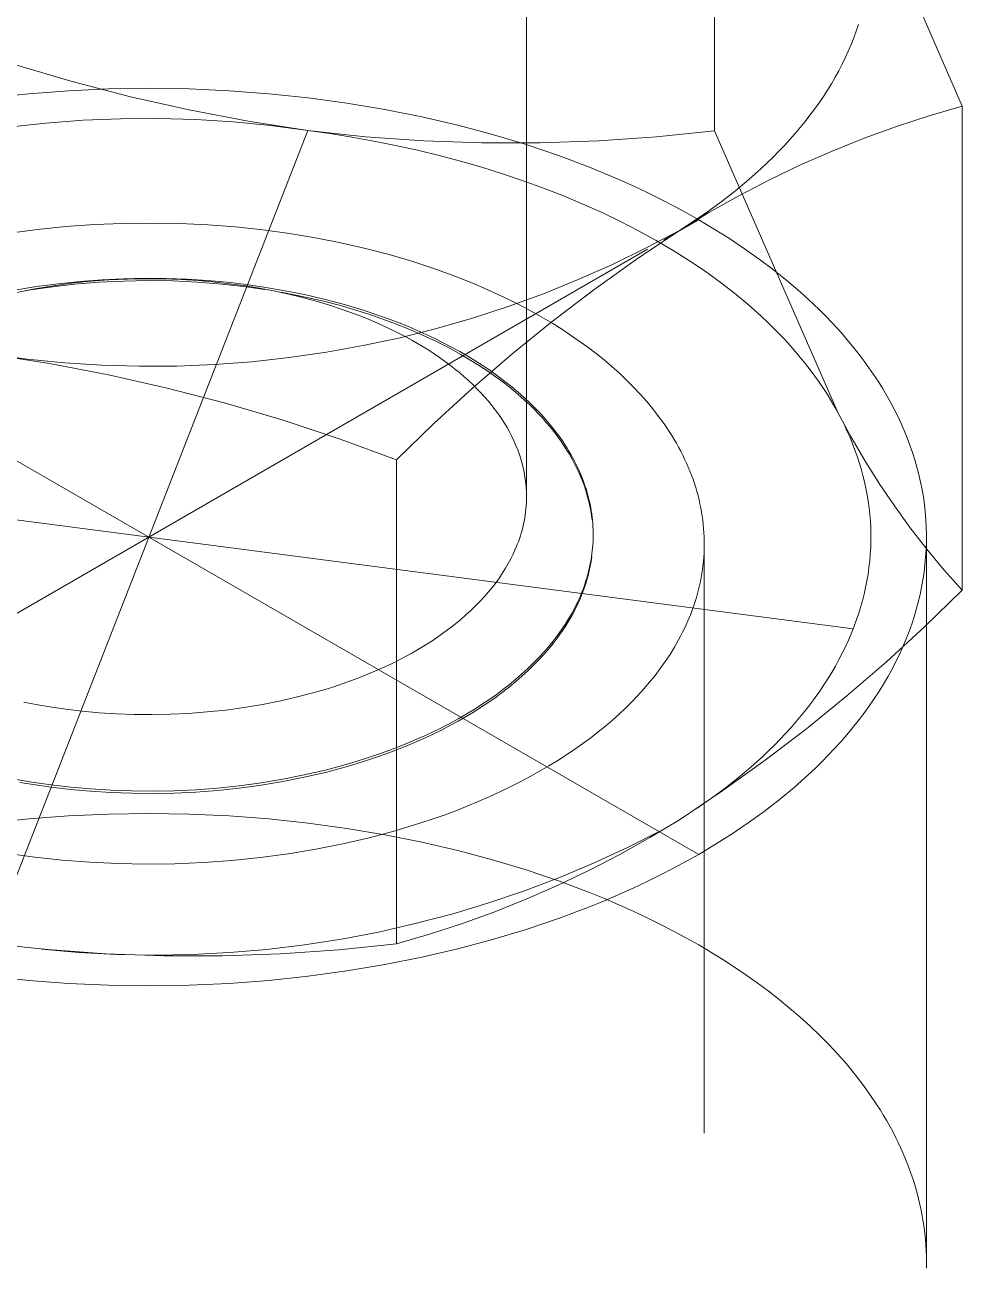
# Model space of a CAD drawing. Header units: inches. Extents: x -14 to 184, y -4 to 134.
# Drawn here: x 166.1349 to 166.4671, y 57.074 to 57.5138 of the extents above; entities that cross this region are included whole.
import ezdxf

# ---------------------------------------------------------------- set-up
doc = ezdxf.new("R2010")
doc.units = ezdxf.units.IN
doc.linetypes.add('HIDDEN', pattern=[1.905, 1.27, -0.635])
doc.layers.add('ZANO_R', color=7, linetype='Continuous', lineweight=0)
doc.layers.add('ZANO_R_przerywana', color=250, linetype='HIDDEN', lineweight=0)

msp = doc.modelspace()

# ---------------------------------------------------------------- linework, layer by layer
at = {"layer": 'ZANO_R'}
for p, q in [((166.31269, 57.6699), (166.31269, 57.34648)), ((166.37927, 57.6478), (166.37927, 57.47618)), ((166.46708, 57.4849), (166.42552, 57.58061)), ((166.42955, 57.51151), (166.42868, 57.50915)), ((166.43035, 57.51388), (166.42955, 57.51151)), ((166.42774, 57.50679), (166.42673, 57.50445)), ((166.42868, 57.50915), (166.42774, 57.50679)), ((166.42673, 57.50445), (166.42566, 57.50211)), ((166.15171, 57.49365), (166.13127, 57.49968)), ((166.42452, 57.49979), (166.42332, 57.49748)), ((166.42566, 57.50211), (166.42452, 57.49979)), ((166.17235, 57.48829), (166.15171, 57.49365)), ((166.42206, 57.49518), (166.42073, 57.49289)), ((166.42332, 57.49748), (166.42206, 57.49518)), ((166.12236, 57.4879), (166.13628, 57.48937)), ((166.13628, 57.48937), (166.15037, 57.49042)), ((166.15037, 57.49042), (166.16457, 57.49106)), ((166.16457, 57.49106), (166.17883, 57.49127)), ((166.17883, 57.49127), (166.19309, 57.49106)), ((166.19309, 57.49106), (166.20729, 57.49042)), ((166.20729, 57.49042), (166.22138, 57.48937)), ((166.22138, 57.48937), (166.2353, 57.4879)), ((166.41933, 57.49062), (166.41788, 57.48837)), ((166.42073, 57.49289), (166.41933, 57.49062)), ((166.19314, 57.48361), (166.17235, 57.48829)), ((166.2353, 57.4879), (166.249, 57.48603)), ((166.249, 57.48603), (166.26243, 57.48378)), ((166.41636, 57.48613), (166.41478, 57.48391)), ((166.41788, 57.48837), (166.41636, 57.48613)), ((166.45536, 57.4815), (166.46708, 57.4849)), ((166.46708, 57.31328), (166.46708, 57.4849)), ((166.15556, 57.47993), (166.16885, 57.48047)), ((166.16885, 57.48047), (166.18215, 57.48055)), ((166.18215, 57.48055), (166.19544, 57.48017)), ((166.21408, 57.4796), (166.19314, 57.48361)), ((166.26243, 57.48378), (166.27554, 57.48116)), ((166.27554, 57.48116), (166.28829, 57.47819)), ((166.41314, 57.48171), (166.41145, 57.47953)), ((166.41478, 57.48391), (166.41314, 57.48171)), ((166.44376, 57.47771), (166.45536, 57.4815)), ((166.12252, 57.18804), (166.23514, 57.47629)), ((166.12907, 57.47749), (166.14229, 57.47894)), ((166.14229, 57.47894), (166.15556, 57.47993)), ((166.19544, 57.48017), (166.20872, 57.47933)), ((166.20872, 57.47933), (166.22196, 57.47804)), ((166.23514, 57.47629), (166.21408, 57.4796)), ((166.22196, 57.47804), (166.23514, 57.47629)), ((166.23514, 57.47629), (166.24295, 57.4752)), ((166.25567, 57.47412), (166.23514, 57.47629)), ((166.28829, 57.47819), (166.30064, 57.47489)), ((166.37927, 57.47618), (166.35874, 57.47404)), ((166.37927, 57.47618), (166.42317, 57.37607)), ((166.40969, 57.47737), (166.40788, 57.47522)), ((166.41145, 57.47953), (166.40969, 57.47737)), ((166.43229, 57.47354), (166.44376, 57.47771)), ((166.24295, 57.4752), (166.25075, 57.47395)), ((166.25075, 57.47395), (166.25854, 57.47256)), ((166.27625, 57.47266), (166.25567, 57.47412)), ((166.25854, 57.47256), (166.2663, 57.47101)), ((166.29688, 57.47193), (166.27625, 57.47266)), ((166.31752, 57.47191), (166.29688, 57.47193)), ((166.30064, 57.47489), (166.31256, 57.47129)), ((166.33815, 57.47262), (166.31752, 57.47191)), ((166.35874, 57.47404), (166.33815, 57.47262)), ((166.40602, 57.4731), (166.40409, 57.471)), ((166.40788, 57.47522), (166.40602, 57.4731)), ((166.42096, 57.469), (166.43229, 57.47354)), ((166.2663, 57.47101), (166.27402, 57.46931)), ((166.27402, 57.46931), (166.28168, 57.46745)), ((166.28168, 57.46745), (166.28928, 57.46544)), ((166.31256, 57.47129), (166.32402, 57.4674)), ((166.32402, 57.4674), (166.33499, 57.46327)), ((166.40212, 57.46893), (166.40009, 57.46687)), ((166.40409, 57.471), (166.40212, 57.46893)), ((166.40978, 57.46409), (166.42096, 57.469)), ((166.28928, 57.46544), (166.2968, 57.46327)), ((166.2968, 57.46327), (166.30422, 57.46096)), ((166.33499, 57.46327), (166.34029, 57.46111)), ((166.39588, 57.46284), (166.39147, 57.45891)), ((166.39801, 57.46484), (166.39588, 57.46284)), ((166.40009, 57.46687), (166.39801, 57.46484)), ((166.39877, 57.45882), (166.40978, 57.46409)), ((166.30422, 57.46096), (166.31153, 57.45849)), ((166.31153, 57.45849), (166.31873, 57.45588)), ((166.34029, 57.46111), (166.34546, 57.4589)), ((166.34546, 57.4589), (166.3505, 57.45664)), ((166.39147, 57.45891), (166.38688, 57.45508)), ((166.38794, 57.45319), (166.39877, 57.45882)), ((166.31873, 57.45588), (166.32578, 57.45312)), ((166.3505, 57.45664), (166.3554, 57.45433)), ((166.3554, 57.45433), (166.36018, 57.45197)), ((166.38688, 57.45508), (166.38211, 57.45136)), ((166.32578, 57.45312), (166.33269, 57.45022)), ((166.33269, 57.45022), (166.33944, 57.44719)), ((166.36018, 57.45197), (166.36482, 57.44958)), ((166.36482, 57.44958), (166.36933, 57.44714)), ((166.38211, 57.45136), (166.37718, 57.44775)), ((166.3773, 57.44721), (166.38794, 57.45319)), ((166.33944, 57.44719), (166.34602, 57.44402)), ((166.36686, 57.44089), (166.3773, 57.44721)), ((166.36933, 57.44714), (166.3737, 57.44467)), ((166.37718, 57.44775), (166.37209, 57.44426)), ((166.12945, 57.43987), (166.13937, 57.44119)), ((166.13937, 57.44119), (166.14941, 57.44222)), ((166.14941, 57.44222), (166.1595, 57.44295)), ((166.1595, 57.44295), (166.16962, 57.44338)), ((166.16962, 57.44338), (166.17973, 57.4435)), ((166.17973, 57.4435), (166.18978, 57.44332)), ((166.18978, 57.44332), (166.19973, 57.44286)), ((166.19973, 57.44286), (166.20956, 57.44211)), ((166.20956, 57.44211), (166.21922, 57.44108)), ((166.21922, 57.44108), (166.22868, 57.4398)), ((166.34602, 57.44402), (166.35241, 57.44072)), ((166.35152, 57.4306), (166.36686, 57.44089)), ((166.35241, 57.44072), (166.35861, 57.43731)), ((166.36686, 57.44089), (166.35511, 57.43466)), ((166.36133, 57.43753), (166.3737, 57.44467)), ((166.37209, 57.44426), (166.36686, 57.44089)), ((166.3737, 57.44467), (166.37924, 57.44138)), ((166.37924, 57.44138), (166.38467, 57.43796)), ((166.22868, 57.4398), (166.23791, 57.43826)), ((166.23791, 57.43826), (166.24689, 57.43649)), ((166.24689, 57.43649), (166.2556, 57.4345)), ((166.35861, 57.43731), (166.36461, 57.43377)), ((166.38467, 57.43796), (166.38999, 57.43441)), ((165.98797, 57.22197), (166.35558, 57.43421)), ((165.99905, 57.43596), (166.35984, 57.22765)), ((166.2556, 57.4345), (166.26401, 57.43231)), ((166.26401, 57.43231), (166.2721, 57.42993)), ((166.35511, 57.43466), (166.34315, 57.42884)), ((166.36461, 57.43377), (166.37039, 57.43013)), ((166.38999, 57.43441), (166.39517, 57.43073)), ((166.2721, 57.42993), (166.27987, 57.42739)), ((166.34315, 57.42884), (166.331, 57.42343)), ((166.3365, 57.41984), (166.35152, 57.4306)), ((166.37039, 57.43013), (166.37594, 57.42639)), ((166.39517, 57.43073), (166.40022, 57.42692)), ((166.16221, 57.42339), (166.1545, 57.42281)), ((166.16471, 57.42334), (166.15815, 57.42284)), ((166.16988, 57.42375), (166.16221, 57.42339)), ((166.17122, 57.42364), (166.16471, 57.42334)), ((166.17746, 57.4239), (166.16988, 57.42375)), ((166.17767, 57.42376), (166.17122, 57.42364)), ((166.18495, 57.42383), (166.17746, 57.4239)), ((166.18403, 57.42371), (166.17767, 57.42376)), ((166.19029, 57.42348), (166.18403, 57.42371)), ((166.19232, 57.42357), (166.18495, 57.42383)), ((166.19643, 57.4231), (166.19029, 57.42348)), ((166.19954, 57.42311), (166.19232, 57.42357)), ((166.27987, 57.42739), (166.2873, 57.42469)), ((166.2873, 57.42469), (166.29452, 57.4218)), ((166.331, 57.42343), (166.31867, 57.41845)), ((166.37594, 57.42639), (166.38127, 57.42254)), ((166.40022, 57.42692), (166.40511, 57.42299)), ((166.13905, 57.42095), (166.13138, 57.41967)), ((166.13849, 57.42017), (166.13203, 57.41889)), ((166.14384, 57.4208), (166.13521, 57.41953)), ((166.14502, 57.42126), (166.13849, 57.42017)), ((166.14677, 57.422), (166.13905, 57.42095)), ((166.15252, 57.42179), (166.14384, 57.4208)), ((166.15158, 57.42215), (166.14502, 57.42126)), ((166.1545, 57.42281), (166.14677, 57.422)), ((166.15815, 57.42284), (166.15158, 57.42215)), ((166.16122, 57.42251), (166.15252, 57.42179)), ((166.16993, 57.42294), (166.16122, 57.42251)), ((166.17866, 57.42308), (166.16993, 57.42294)), ((166.18739, 57.42295), (166.17866, 57.42308)), ((166.19611, 57.42253), (166.18739, 57.42295)), ((166.20481, 57.42183), (166.19611, 57.42253)), ((166.20243, 57.42256), (166.19643, 57.4231)), ((166.2066, 57.42248), (166.19954, 57.42311)), ((166.20828, 57.42187), (166.20243, 57.42256)), ((166.21348, 57.42085), (166.20481, 57.42183)), ((166.21348, 57.42167), (166.2066, 57.42248)), ((166.21317, 57.42118), (166.20828, 57.42187)), ((166.21808, 57.42037), (166.21317, 57.42118)), ((166.2203, 57.42069), (166.21348, 57.42167)), ((166.21988, 57.41994), (166.21348, 57.42085)), ((166.223, 57.41944), (166.21808, 57.42037)), ((166.22715, 57.41951), (166.2203, 57.42069)), ((166.22792, 57.41838), (166.223, 57.41944)), ((166.2309, 57.41797), (166.22575, 57.41895)), ((166.23401, 57.41814), (166.22715, 57.41951)), ((166.29452, 57.4218), (166.30162, 57.41868)), ((166.32181, 57.40864), (166.3365, 57.41984)), ((166.38127, 57.42254), (166.38635, 57.41861)), ((166.40511, 57.42299), (166.40984, 57.41893)), ((166.40984, 57.41893), (166.41439, 57.41475)), ((166.23282, 57.4172), (166.22792, 57.41838)), ((166.23605, 57.41687), (166.2309, 57.41797)), ((166.2377, 57.41589), (166.23282, 57.4172)), ((166.24086, 57.41655), (166.23401, 57.41814)), ((166.24119, 57.41565), (166.23605, 57.41687)), ((166.24254, 57.41445), (166.2377, 57.41589)), ((166.24767, 57.41475), (166.24086, 57.41655)), ((166.2463, 57.41432), (166.24119, 57.41565)), ((166.24733, 57.41288), (166.24254, 57.41445)), ((166.25442, 57.41274), (166.24767, 57.41475)), ((166.30162, 57.41868), (166.30512, 57.41703)), ((166.30512, 57.41703), (166.30859, 57.41531)), ((166.31867, 57.41845), (166.30617, 57.41389)), ((166.30859, 57.41531), (166.31201, 57.41354)), ((166.38635, 57.41861), (166.39119, 57.4146)), ((166.39119, 57.4146), (166.39352, 57.41257)), ((166.41439, 57.41475), (166.41659, 57.41262)), ((166.25138, 57.41286), (166.2463, 57.41432)), ((166.25204, 57.41118), (166.24733, 57.41288)), ((166.25642, 57.41128), (166.25138, 57.41286)), ((166.25667, 57.40936), (166.25204, 57.41118)), ((166.26107, 57.41052), (166.25442, 57.41274)), ((166.2614, 57.40958), (166.25642, 57.41128)), ((166.26435, 57.40933), (166.26107, 57.41052)), ((166.30617, 57.41389), (166.29353, 57.40977)), ((166.31201, 57.41354), (166.31538, 57.41171)), ((166.31538, 57.41171), (166.3187, 57.40982)), ((166.39352, 57.41257), (166.39579, 57.41051)), ((166.39579, 57.41051), (166.39799, 57.40845)), ((166.41659, 57.41262), (166.41874, 57.41046)), ((166.41874, 57.41046), (166.42085, 57.40827)), ((166.2612, 57.4074), (166.25667, 57.40936)), ((166.26561, 57.40532), (166.2612, 57.4074)), ((166.26631, 57.40776), (166.2614, 57.40958)), ((166.2676, 57.40808), (166.26435, 57.40933)), ((166.27114, 57.40583), (166.26631, 57.40776)), ((166.27081, 57.40678), (166.2676, 57.40808)), ((166.28075, 57.40608), (166.26785, 57.40283)), ((166.27397, 57.40543), (166.27081, 57.40678)), ((166.27587, 57.40377), (166.27114, 57.40583)), ((166.29353, 57.40977), (166.28075, 57.40608)), ((166.30747, 57.397), (166.32181, 57.40864)), ((166.3187, 57.40982), (166.32197, 57.40787)), ((166.32197, 57.40787), (166.32517, 57.40586)), ((166.32517, 57.40586), (166.32831, 57.4038)), ((166.39799, 57.40845), (166.40012, 57.40636)), ((166.40012, 57.40636), (166.4022, 57.40426)), ((166.42085, 57.40827), (166.4229, 57.40605)), ((166.4229, 57.40605), (166.4249, 57.40381)), ((166.26785, 57.40283), (166.25484, 57.40003)), ((166.26777, 57.40424), (166.26561, 57.40532)), ((166.2699, 57.40312), (166.26777, 57.40424)), ((166.27199, 57.40198), (166.2699, 57.40312)), ((166.27404, 57.40081), (166.27199, 57.40198)), ((166.2771, 57.40403), (166.27397, 57.40543)), ((166.28049, 57.4016), (166.27587, 57.40377)), ((166.28017, 57.40257), (166.2771, 57.40403)), ((166.28319, 57.40107), (166.28017, 57.40257)), ((166.285, 57.39932), (166.28049, 57.4016)), ((166.32831, 57.4038), (166.33139, 57.40167)), ((166.33139, 57.40167), (166.33439, 57.3995)), ((166.4022, 57.40426), (166.4042, 57.40215)), ((166.4042, 57.40215), (166.40615, 57.40002)), ((166.4249, 57.40381), (166.42685, 57.40154)), ((166.42685, 57.40154), (166.42873, 57.39924)), ((166.12252, 57.39698), (166.14358, 57.39367)), ((166.1357, 57.39524), (166.12252, 57.39698)), ((166.24175, 57.39768), (166.22859, 57.39578)), ((166.25484, 57.40003), (166.24175, 57.39768)), ((166.27605, 57.39961), (166.27404, 57.40081)), ((166.27802, 57.39838), (166.27605, 57.39961)), ((166.27995, 57.39712), (166.27802, 57.39838)), ((166.28183, 57.39584), (166.27995, 57.39712)), ((166.28615, 57.39952), (166.28319, 57.40107)), ((166.28937, 57.39692), (166.285, 57.39932)), ((166.28906, 57.39791), (166.28615, 57.39952)), ((166.2919, 57.39627), (166.28906, 57.39791)), ((166.2936, 57.39442), (166.28937, 57.39692)), ((166.29349, 57.38493), (166.30747, 57.397)), ((166.33439, 57.3995), (166.33731, 57.39726)), ((166.33731, 57.39726), (166.34015, 57.39498)), ((166.40615, 57.40002), (166.40802, 57.39789)), ((166.40802, 57.39789), (166.40983, 57.39574)), ((166.42873, 57.39924), (166.43057, 57.39692)), ((166.43057, 57.39692), (166.43234, 57.39457)), ((166.14894, 57.39394), (166.1357, 57.39524)), ((166.14358, 57.39367), (166.16452, 57.38967)), ((166.16222, 57.39311), (166.14894, 57.39394)), ((166.17551, 57.39273), (166.16222, 57.39311)), ((166.18881, 57.3928), (166.17551, 57.39273)), ((166.2021, 57.39334), (166.18881, 57.3928)), ((166.21537, 57.39433), (166.2021, 57.39334)), ((166.22859, 57.39578), (166.21537, 57.39433)), ((166.28367, 57.39454), (166.28183, 57.39584)), ((166.28545, 57.39321), (166.28367, 57.39454)), ((166.28719, 57.39185), (166.28545, 57.39321)), ((166.29467, 57.39457), (166.2919, 57.39627)), ((166.29565, 57.39313), (166.2936, 57.39442)), ((166.29737, 57.39283), (166.29467, 57.39457)), ((166.29767, 57.39182), (166.29565, 57.39313)), ((166.3, 57.39105), (166.29737, 57.39283)), ((166.34015, 57.39498), (166.34291, 57.39264)), ((166.34291, 57.39264), (166.34558, 57.39025)), ((166.40983, 57.39574), (166.41158, 57.39358)), ((166.41158, 57.39358), (166.41326, 57.39141)), ((166.43234, 57.39457), (166.43405, 57.3922)), ((166.16452, 57.38967), (166.18531, 57.38499)), ((166.28888, 57.39048), (166.28719, 57.39185)), ((166.29052, 57.38908), (166.28888, 57.39048)), ((166.29211, 57.38766), (166.29052, 57.38908)), ((166.29965, 57.39048), (166.29767, 57.39182)), ((166.30158, 57.38912), (166.29965, 57.39048)), ((166.30256, 57.38923), (166.3, 57.39105)), ((166.30347, 57.38774), (166.30158, 57.38912)), ((166.30503, 57.38736), (166.30256, 57.38923)), ((166.34558, 57.39025), (166.34815, 57.38781)), ((166.41326, 57.39141), (166.41487, 57.38924)), ((166.41487, 57.38924), (166.41642, 57.38705)), ((166.43405, 57.3922), (166.4357, 57.3898)), ((166.4357, 57.3898), (166.43729, 57.38739)), ((166.18531, 57.38499), (166.20595, 57.37963)), ((166.27987, 57.37244), (166.29349, 57.38493)), ((166.29364, 57.38622), (166.29211, 57.38766)), ((166.29511, 57.38477), (166.29364, 57.38622)), ((166.29653, 57.38329), (166.29511, 57.38477)), ((166.30531, 57.38633), (166.30347, 57.38774)), ((166.30743, 57.38546), (166.30503, 57.38736)), ((166.30711, 57.3849), (166.30531, 57.38633)), ((166.30886, 57.38345), (166.30711, 57.3849)), ((166.30974, 57.38352), (166.30743, 57.38546)), ((166.34815, 57.38781), (166.35063, 57.38533)), ((166.35063, 57.38533), (166.35301, 57.3828)), ((166.41642, 57.38705), (166.4179, 57.38486)), ((166.4179, 57.38486), (166.41932, 57.38267)), ((166.43729, 57.38739), (166.43881, 57.38495)), ((166.43881, 57.38495), (166.44027, 57.38249)), ((166.20595, 57.37963), (166.22639, 57.3736)), ((166.29789, 57.3818), (166.29653, 57.38329)), ((166.2992, 57.38029), (166.29789, 57.3818)), ((166.30044, 57.37877), (166.2992, 57.38029)), ((166.31056, 57.38198), (166.30886, 57.38345)), ((166.31196, 57.38155), (166.30974, 57.38352)), ((166.31221, 57.3805), (166.31056, 57.38198)), ((166.31409, 57.37954), (166.31196, 57.38155)), ((166.31381, 57.37899), (166.31221, 57.3805)), ((166.31613, 57.3775), (166.31409, 57.37954)), ((166.35301, 57.3828), (166.35528, 57.38023)), ((166.35528, 57.38023), (166.35745, 57.37761)), ((166.41932, 57.38267), (166.42067, 57.38047)), ((166.42067, 57.38047), (166.42195, 57.37827)), ((166.44027, 57.38249), (166.44167, 57.38001)), ((166.44167, 57.38001), (166.44299, 57.37751)), ((166.30163, 57.37724), (166.30044, 57.37877)), ((166.30276, 57.3757), (166.30163, 57.37724)), ((166.30382, 57.37414), (166.30276, 57.3757)), ((166.31537, 57.37747), (166.31381, 57.37899)), ((166.31686, 57.37593), (166.31537, 57.37747)), ((166.31808, 57.37544), (166.31613, 57.3775)), ((166.31831, 57.37437), (166.31686, 57.37593)), ((166.31994, 57.37335), (166.31808, 57.37544)), ((166.35745, 57.37761), (166.35951, 57.37496)), ((166.35951, 57.37496), (166.36145, 57.37227)), ((166.42195, 57.37827), (166.42317, 57.37607)), ((166.42317, 57.37607), (166.42429, 57.37394)), ((166.42317, 57.37607), (166.42773, 57.36761)), ((166.44299, 57.37751), (166.44425, 57.37499)), ((166.44425, 57.37499), (166.44544, 57.37246)), ((166.22639, 57.3736), (166.24663, 57.3669)), ((166.26664, 57.35955), (166.27987, 57.37244)), ((166.30483, 57.37257), (166.30382, 57.37414)), ((166.30577, 57.371), (166.30483, 57.37257)), ((166.30666, 57.36942), (166.30577, 57.371)), ((166.3197, 57.37281), (166.31831, 57.37437)), ((166.32104, 57.37122), (166.3197, 57.37281)), ((166.32169, 57.37123), (166.31994, 57.37335)), ((166.32232, 57.36963), (166.32104, 57.37122)), ((166.32335, 57.3691), (166.32169, 57.37123)), ((166.36145, 57.37227), (166.36238, 57.37091)), ((166.36238, 57.37091), (166.36328, 57.36955)), ((166.42429, 57.37394), (166.42536, 57.37179)), ((166.42536, 57.37179), (166.42637, 57.36962)), ((166.44544, 57.37246), (166.44655, 57.36991)), ((166.24663, 57.3669), (166.26664, 57.35955)), ((166.30748, 57.36783), (166.30666, 57.36942)), ((166.30824, 57.36624), (166.30748, 57.36783)), ((166.30894, 57.36464), (166.30824, 57.36624)), ((166.32355, 57.36802), (166.32232, 57.36963)), ((166.32491, 57.36694), (166.32335, 57.3691)), ((166.32472, 57.3664), (166.32355, 57.36802)), ((166.32583, 57.36477), (166.32472, 57.3664)), ((166.32565, 57.36586), (166.32491, 57.36694)), ((166.36328, 57.36955), (166.36415, 57.36817)), ((166.36415, 57.36817), (166.36499, 57.36679)), ((166.36499, 57.36679), (166.3658, 57.3654)), ((166.42637, 57.36962), (166.42733, 57.36744)), ((166.42733, 57.36744), (166.42824, 57.36524)), ((166.42773, 57.36761), (166.43256, 57.35931)), ((166.44655, 57.36991), (166.4476, 57.36734)), ((166.4476, 57.36734), (166.44858, 57.36476)), ((165.9292, 57.36467), (166.42846, 57.29965)), ((166.30958, 57.36304), (166.30894, 57.36464)), ((166.31016, 57.36144), (166.30958, 57.36304)), ((166.32637, 57.36477), (166.32565, 57.36586)), ((166.32689, 57.36313), (166.32583, 57.36477)), ((166.32706, 57.36367), (166.32637, 57.36477)), ((166.32789, 57.36149), (166.32689, 57.36313)), ((166.32773, 57.36258), (166.32706, 57.36367)), ((166.32837, 57.36148), (166.32773, 57.36258)), ((166.3658, 57.3654), (166.36658, 57.36401)), ((166.36658, 57.36401), (166.36733, 57.3626)), ((166.36733, 57.3626), (166.36805, 57.36119)), ((166.42824, 57.36524), (166.42909, 57.36302)), ((166.42909, 57.36302), (166.42988, 57.36079)), ((166.44858, 57.36476), (166.44948, 57.36216)), ((166.44948, 57.36216), (166.4503, 57.35956)), ((166.26664, 57.18793), (166.26664, 57.35955)), ((166.31067, 57.35984), (166.31016, 57.36144)), ((166.31113, 57.35824), (166.31067, 57.35984)), ((166.31153, 57.35665), (166.31113, 57.35824)), ((166.32884, 57.35983), (166.32789, 57.36149)), ((166.32899, 57.36038), (166.32837, 57.36148)), ((166.32973, 57.35817), (166.32884, 57.35983)), ((166.32958, 57.35927), (166.32899, 57.36038)), ((166.33015, 57.35816), (166.32958, 57.35927)), ((166.33056, 57.35651), (166.32973, 57.35817)), ((166.33069, 57.35705), (166.33015, 57.35816)), ((166.36805, 57.36119), (166.36873, 57.35978)), ((166.36873, 57.35978), (166.36939, 57.35836)), ((166.36939, 57.35836), (166.37001, 57.35693)), ((166.42988, 57.36079), (166.43062, 57.35855)), ((166.43062, 57.35855), (166.4313, 57.35629)), ((166.43256, 57.35931), (166.43766, 57.35118)), ((166.4503, 57.35956), (166.45106, 57.35694)), ((166.3117, 57.35585), (166.31153, 57.35665)), ((166.31186, 57.35505), (166.3117, 57.35585)), ((166.31201, 57.35426), (166.31186, 57.35505)), ((166.31214, 57.35346), (166.31201, 57.35426)), ((166.31226, 57.35267), (166.31214, 57.35346)), ((166.33133, 57.35484), (166.33056, 57.35651)), ((166.3312, 57.35594), (166.33069, 57.35705)), ((166.33169, 57.35483), (166.3312, 57.35594)), ((166.33205, 57.35317), (166.33133, 57.35484)), ((166.33216, 57.35372), (166.33169, 57.35483)), ((166.33271, 57.3515), (166.33205, 57.35317)), ((166.3326, 57.3526), (166.33216, 57.35372)), ((166.37001, 57.35693), (166.3706, 57.3555)), ((166.3706, 57.3555), (166.37116, 57.35407)), ((166.37116, 57.35407), (166.37169, 57.35263)), ((166.4313, 57.35629), (166.43192, 57.35402)), ((166.43192, 57.35402), (166.43248, 57.35174)), ((166.45106, 57.35694), (166.45174, 57.35431)), ((166.45174, 57.35431), (166.45234, 57.35167)), ((166.31236, 57.35187), (166.31226, 57.35267)), ((166.31245, 57.35108), (166.31236, 57.35187)), ((166.31253, 57.35029), (166.31245, 57.35108)), ((166.31259, 57.34951), (166.31253, 57.35029)), ((166.31263, 57.34872), (166.31259, 57.34951)), ((166.31266, 57.34794), (166.31263, 57.34872)), ((166.33301, 57.35149), (166.3326, 57.3526)), ((166.33331, 57.34982), (166.33271, 57.3515)), ((166.3334, 57.35037), (166.33301, 57.35149)), ((166.33386, 57.34815), (166.33331, 57.34982)), ((166.33377, 57.34925), (166.3334, 57.35037)), ((166.33411, 57.34814), (166.33377, 57.34925)), ((166.37169, 57.35263), (166.37218, 57.35118)), ((166.37218, 57.35118), (166.37264, 57.34974)), ((166.37264, 57.34974), (166.37307, 57.34829)), ((166.43248, 57.35174), (166.43298, 57.34945)), ((166.43298, 57.34945), (166.43342, 57.34714)), ((166.43766, 57.35118), (166.44304, 57.34321)), ((166.45234, 57.35167), (166.45287, 57.34903)), ((166.45287, 57.34903), (166.45332, 57.34638)), ((166.31256, 57.34323), (166.31263, 57.34432)), ((166.31263, 57.34432), (166.31267, 57.3454)), ((166.31268, 57.34715), (166.31266, 57.34794)), ((166.31267, 57.3454), (166.31269, 57.34648)), ((166.33435, 57.34647), (166.33386, 57.34815)), ((166.33442, 57.34702), (166.33411, 57.34814)), ((166.33478, 57.3448), (166.33435, 57.34647)), ((166.33471, 57.34591), (166.33442, 57.34702)), ((166.33497, 57.3448), (166.33471, 57.34591)), ((166.33516, 57.34313), (166.33478, 57.3448)), ((166.33521, 57.34368), (166.33497, 57.3448)), ((166.37307, 57.34829), (166.37347, 57.34684)), ((166.37347, 57.34684), (166.37383, 57.34538)), ((166.37383, 57.34538), (166.37416, 57.34392)), ((166.43342, 57.34714), (166.43379, 57.34483)), ((166.43379, 57.34483), (166.43411, 57.34251)), ((166.45332, 57.34638), (166.45369, 57.34372)), ((166.31204, 57.3389), (166.31221, 57.33998)), ((166.31221, 57.33998), (166.31235, 57.34106)), ((166.31235, 57.34106), (166.31247, 57.34215)), ((166.31247, 57.34215), (166.31256, 57.34323)), ((166.33548, 57.34146), (166.33516, 57.34313)), ((166.33543, 57.34257), (166.33521, 57.34368)), ((166.33562, 57.34146), (166.33543, 57.34257)), ((166.33575, 57.3398), (166.33548, 57.34146)), ((166.33579, 57.34036), (166.33562, 57.34146)), ((166.33597, 57.33814), (166.33575, 57.3398)), ((166.33593, 57.33925), (166.33579, 57.34036)), ((166.37416, 57.34392), (166.37446, 57.34247)), ((166.37446, 57.34247), (166.37473, 57.34101)), ((166.37473, 57.34101), (166.37496, 57.33955)), ((166.43411, 57.34251), (166.43436, 57.34018)), ((166.43436, 57.34018), (166.43455, 57.33784)), ((166.44304, 57.34321), (166.44867, 57.33544)), ((166.45369, 57.34372), (166.45399, 57.34105)), ((166.45399, 57.34105), (166.45421, 57.33838)), ((166.31111, 57.33464), (166.31138, 57.33569)), ((166.31138, 57.33569), (166.31163, 57.33676)), ((166.31163, 57.33676), (166.31185, 57.33783)), ((166.31185, 57.33783), (166.31204, 57.3389)), ((166.33606, 57.33815), (166.33593, 57.33925)), ((166.33615, 57.33705), (166.33606, 57.33815)), ((166.33623, 57.33595), (166.33615, 57.33705)), ((166.33628, 57.33486), (166.33623, 57.33595)), ((166.37496, 57.33955), (166.37516, 57.33809)), ((166.37516, 57.33809), (166.37533, 57.33662)), ((166.37533, 57.33662), (166.37546, 57.33516)), ((166.37546, 57.33516), (166.37557, 57.3337)), ((166.43455, 57.33784), (166.43467, 57.3355)), ((166.43467, 57.3355), (166.43473, 57.33315)), ((166.44867, 57.33544), (166.45456, 57.32785)), ((166.45421, 57.33838), (166.45435, 57.33571)), ((166.45435, 57.33571), (166.45442, 57.33304)), ((166.30979, 57.33049), (166.31016, 57.33151)), ((166.31016, 57.33151), (166.3105, 57.33254)), ((166.3105, 57.33254), (166.31082, 57.33359)), ((166.31082, 57.33359), (166.31111, 57.33464)), ((166.33625, 57.33052), (166.33629, 57.3316)), ((166.3363, 57.33377), (166.33628, 57.33486)), ((166.33629, 57.3316), (166.33631, 57.33268)), ((166.33631, 57.33268), (166.3363, 57.33377)), ((166.37557, 57.3337), (166.37564, 57.33224)), ((166.37564, 57.33224), (166.37567, 57.33079)), ((166.37567, 57.33079), (166.37568, 57.32933)), ((166.43472, 57.3308), (166.43465, 57.32844)), ((166.43473, 57.33315), (166.43472, 57.3308)), ((166.45442, 57.33304), (166.4544, 57.33037)), ((166.45442, 57.075), (166.45442, 57.33216)), ((166.30796, 57.32613), (166.30872, 57.32781)), ((166.30872, 57.32781), (166.30941, 57.32948)), ((166.30941, 57.32948), (166.30979, 57.33049)), ((166.33588, 57.32625), (166.336, 57.32731)), ((166.336, 57.32731), (166.33611, 57.32837)), ((166.33611, 57.32837), (166.33619, 57.32944)), ((166.33619, 57.32944), (166.33625, 57.33052)), ((166.37559, 57.32642), (166.3755, 57.32497)), ((166.37565, 57.32787), (166.37559, 57.32642)), ((166.37568, 57.32933), (166.37565, 57.32787)), ((166.37568, 57.32642), (166.37568, 57.23762)), ((166.43465, 57.32844), (166.43452, 57.32608)), ((166.45431, 57.3277), (166.45414, 57.32503)), ((166.4544, 57.33037), (166.45431, 57.3277)), ((166.45456, 57.32785), (166.4607, 57.32046)), ((166.30525, 57.32109), (166.30623, 57.32277)), ((166.30623, 57.32277), (166.30713, 57.32445)), ((166.30713, 57.32445), (166.30796, 57.32613)), ((166.33494, 57.32102), (166.33517, 57.32206)), ((166.33517, 57.32206), (166.33538, 57.3231)), ((166.33529, 57.32185), (166.33559, 57.32351)), ((166.33538, 57.3231), (166.33556, 57.32414)), ((166.33556, 57.32414), (166.33573, 57.32519)), ((166.33559, 57.32351), (166.33584, 57.32518)), ((166.33573, 57.32519), (166.33588, 57.32625)), ((166.37522, 57.32208), (166.37503, 57.32064)), ((166.37538, 57.32353), (166.37522, 57.32208)), ((166.3755, 57.32497), (166.37538, 57.32353)), ((166.43432, 57.32372), (166.43405, 57.32136)), ((166.43452, 57.32608), (166.43432, 57.32372)), ((166.4539, 57.32236), (166.45357, 57.3197)), ((166.45414, 57.32503), (166.4539, 57.32236)), ((166.30187, 57.31604), (166.30307, 57.31772)), ((166.30307, 57.31772), (166.3042, 57.31941)), ((166.3042, 57.31941), (166.30525, 57.32109)), ((166.33384, 57.31695), (166.33415, 57.31796)), ((166.33409, 57.31694), (166.33454, 57.31856)), ((166.33415, 57.31796), (166.33443, 57.31897)), ((166.33443, 57.31897), (166.3347, 57.31999)), ((166.33454, 57.31856), (166.33494, 57.3202)), ((166.3347, 57.31999), (166.33494, 57.32102)), ((166.33494, 57.3202), (166.33529, 57.32185)), ((166.37457, 57.31778), (166.37429, 57.31635)), ((166.37482, 57.31921), (166.37457, 57.31778)), ((166.37503, 57.32064), (166.37482, 57.31921)), ((166.43372, 57.31899), (166.43332, 57.31663)), ((166.43405, 57.32136), (166.43372, 57.31899)), ((166.45357, 57.3197), (166.45317, 57.31704)), ((166.4607, 57.32046), (166.46708, 57.31328)), ((166.29922, 57.3127), (166.30058, 57.31437)), ((166.30058, 57.31437), (166.30187, 57.31604)), ((166.33245, 57.31297), (166.33282, 57.31395)), ((166.33245, 57.31216), (166.33304, 57.31373)), ((166.33282, 57.31395), (166.33318, 57.31495)), ((166.33304, 57.31373), (166.33359, 57.31533)), ((166.33318, 57.31495), (166.33352, 57.31594)), ((166.33352, 57.31594), (166.33384, 57.31695)), ((166.33359, 57.31533), (166.33409, 57.31694)), ((166.37364, 57.31352), (166.37327, 57.31211)), ((166.37398, 57.31493), (166.37364, 57.31352)), ((166.37429, 57.31635), (166.37398, 57.31493)), ((166.43285, 57.31427), (166.43232, 57.31191)), ((166.43332, 57.31663), (166.43285, 57.31427)), ((166.4527, 57.31439), (166.45214, 57.31175)), ((166.45317, 57.31704), (166.4527, 57.31439)), ((166.46708, 57.31328), (166.45385, 57.30039)), ((166.29466, 57.30775), (166.29626, 57.30939)), ((166.29626, 57.30939), (166.29778, 57.31104)), ((166.29778, 57.31104), (166.29922, 57.3127)), ((166.32978, 57.30706), (166.33075, 57.30904)), ((166.33075, 57.30904), (166.33164, 57.31101)), ((166.33075, 57.30822), (166.33164, 57.31019)), ((166.33164, 57.31101), (166.33245, 57.31297)), ((166.33164, 57.31019), (166.33245, 57.31216)), ((166.37244, 57.30931), (166.37198, 57.30791)), ((166.37287, 57.3107), (166.37244, 57.30931)), ((166.37327, 57.31211), (166.37287, 57.3107)), ((166.43172, 57.30956), (166.43106, 57.30721)), ((166.43232, 57.31191), (166.43172, 57.30956)), ((166.45151, 57.30912), (166.45081, 57.30649)), ((166.45214, 57.31175), (166.45151, 57.30912)), ((166.2894, 57.30292), (166.29123, 57.30452)), ((166.29123, 57.30452), (166.29299, 57.30613)), ((166.29299, 57.30613), (166.29466, 57.30775)), ((166.32757, 57.3031), (166.32871, 57.30508)), ((166.32871, 57.30508), (166.32978, 57.30706)), ((166.32871, 57.30427), (166.32978, 57.30625)), ((166.32978, 57.30625), (166.33075, 57.30822)), ((166.37098, 57.30515), (166.37043, 57.30378)), ((166.37149, 57.30653), (166.37098, 57.30515)), ((166.37198, 57.30791), (166.37149, 57.30653)), ((166.43033, 57.30487), (166.42954, 57.30253)), ((166.43106, 57.30721), (166.43033, 57.30487)), ((166.45081, 57.30649), (166.45003, 57.30388)), ((166.2855, 57.29979), (166.28748, 57.30135)), ((166.28748, 57.30135), (166.2894, 57.30292)), ((166.325, 57.29914), (166.32633, 57.30112)), ((166.325, 57.29833), (166.32633, 57.3003)), ((166.32633, 57.30112), (166.32757, 57.3031)), ((166.32633, 57.3003), (166.32757, 57.30229)), ((166.32757, 57.30229), (166.32871, 57.30427)), ((166.36926, 57.30107), (166.36864, 57.29972)), ((166.36986, 57.30242), (166.36926, 57.30107)), ((166.37043, 57.30378), (166.36986, 57.30242)), ((166.42868, 57.3002), (166.42775, 57.29788)), ((166.42954, 57.30253), (166.42868, 57.3002)), ((166.45385, 57.30039), (166.44024, 57.2879)), ((166.44918, 57.30127), (166.44825, 57.29868)), ((166.45003, 57.30388), (166.44918, 57.30127)), ((166.27908, 57.29527), (166.28129, 57.29675)), ((166.28129, 57.29675), (166.28343, 57.29826)), ((166.28343, 57.29826), (166.2855, 57.29979)), ((166.32207, 57.2952), (166.32358, 57.29717)), ((166.32207, 57.29438), (166.32358, 57.29635)), ((166.32358, 57.29717), (166.325, 57.29914)), ((166.32358, 57.29635), (166.325, 57.29833)), ((166.3666, 57.29574), (166.36587, 57.29443)), ((166.36731, 57.29706), (166.3666, 57.29574)), ((166.36799, 57.29838), (166.36731, 57.29706)), ((166.36864, 57.29972), (166.36799, 57.29838)), ((166.42775, 57.29788), (166.42676, 57.29557)), ((166.44725, 57.29611), (166.44618, 57.29355)), ((166.44825, 57.29868), (166.44725, 57.29611)), ((166.272, 57.291), (166.27443, 57.29239)), ((166.27443, 57.29239), (166.27679, 57.29382)), ((166.27679, 57.29382), (166.27908, 57.29527)), ((166.31698, 57.28934), (166.31877, 57.29128)), ((166.31877, 57.29128), (166.32047, 57.29323)), ((166.31877, 57.29046), (166.32047, 57.29242)), ((166.32047, 57.29323), (166.32207, 57.2952)), ((166.32047, 57.29242), (166.32207, 57.29438)), ((166.36512, 57.29312), (166.36354, 57.29055)), ((166.36587, 57.29443), (166.36512, 57.29312)), ((166.42571, 57.29327), (166.42459, 57.29097)), ((166.42676, 57.29557), (166.42571, 57.29327)), ((166.44618, 57.29355), (166.44494, 57.29079)), ((166.26164, 57.28576), (166.26432, 57.28702)), ((166.26432, 57.28702), (166.26695, 57.28831)), ((166.26695, 57.28831), (166.26951, 57.28964)), ((166.26951, 57.28964), (166.272, 57.291)), ((166.31313, 57.2855), (166.3151, 57.28741)), ((166.3151, 57.28741), (166.31698, 57.28934)), ((166.3151, 57.28659), (166.31698, 57.28852)), ((166.31698, 57.28852), (166.31877, 57.29046)), ((166.36186, 57.28802), (166.36009, 57.28553)), ((166.36354, 57.29055), (166.36186, 57.28802)), ((166.42341, 57.28869), (166.42217, 57.28643)), ((166.42459, 57.29097), (166.42341, 57.28869)), ((166.44024, 57.2879), (166.42626, 57.27583)), ((166.44362, 57.28806), (166.44222, 57.28534)), ((166.44494, 57.29079), (166.44362, 57.28806)), ((166.25324, 57.28224), (166.25609, 57.28337)), ((166.25609, 57.28337), (166.25889, 57.28455)), ((166.25889, 57.28455), (166.26164, 57.28576)), ((166.30891, 57.28173), (166.31107, 57.2836)), ((166.30891, 57.28091), (166.31107, 57.28279)), ((166.31107, 57.2836), (166.31313, 57.2855)), ((166.31107, 57.28279), (166.31313, 57.28468)), ((166.31313, 57.28468), (166.3151, 57.28659)), ((166.35824, 57.28308), (166.3563, 57.28067)), ((166.36009, 57.28553), (166.35824, 57.28308)), ((166.42086, 57.28417), (166.41949, 57.28194)), ((166.42217, 57.28643), (166.42086, 57.28417)), ((166.44074, 57.28265), (166.43918, 57.27998)), ((166.44222, 57.28534), (166.44074, 57.28265)), ((166.23826, 57.27724), (166.24134, 57.27815)), ((166.24134, 57.27815), (166.24438, 57.2791)), ((166.24438, 57.2791), (166.24738, 57.2801)), ((166.24738, 57.2801), (166.25033, 57.28115)), ((166.25033, 57.28115), (166.25324, 57.28224)), ((166.30189, 57.27624), (166.30432, 57.27805)), ((166.30432, 57.27805), (166.30666, 57.27988)), ((166.30432, 57.27723), (166.30666, 57.27906)), ((166.30666, 57.27988), (166.30891, 57.28173)), ((166.30666, 57.27906), (166.30891, 57.28091)), ((166.35428, 57.27831), (166.35218, 57.276)), ((166.3563, 57.28067), (166.35428, 57.27831)), ((166.41807, 57.27971), (166.41658, 57.2775)), ((166.41949, 57.28194), (166.41807, 57.27971)), ((166.43918, 57.27998), (166.43754, 57.27733)), ((166.21916, 57.27279), (166.22563, 57.27408)), ((166.22563, 57.27408), (166.232, 57.27556)), ((166.232, 57.27556), (166.23826, 57.27724)), ((166.29677, 57.27273), (166.29937, 57.27447)), ((166.29677, 57.27191), (166.29937, 57.27365)), ((166.29937, 57.27447), (166.30189, 57.27624)), ((166.29937, 57.27365), (166.30189, 57.27543)), ((166.30189, 57.27543), (166.30432, 57.27723)), ((166.35001, 57.27373), (166.34777, 57.27151)), ((166.35218, 57.276), (166.35001, 57.27373)), ((166.42626, 57.27583), (166.41191, 57.26419)), ((166.41503, 57.27531), (166.41343, 57.27314)), ((166.41658, 57.2775), (166.41503, 57.27531)), ((166.43583, 57.27471), (166.43404, 57.27211)), ((166.43754, 57.27733), (166.43583, 57.27471)), ((166.13456, 57.27355), (166.13952, 57.27261)), ((166.13952, 57.27261), (166.14446, 57.27179)), ((166.14446, 57.27179), (166.14937, 57.27109)), ((166.14937, 57.27109), (166.15522, 57.27041)), ((166.15522, 57.27041), (166.16123, 57.26987)), ((166.16123, 57.26987), (166.16737, 57.26948)), ((166.16737, 57.26948), (166.17363, 57.26926)), ((166.17363, 57.26926), (166.17999, 57.2692)), ((166.17999, 57.2692), (166.18644, 57.26933)), ((166.18644, 57.26933), (166.19295, 57.26963)), ((166.19295, 57.26963), (166.19951, 57.27013)), ((166.19951, 57.27013), (166.20608, 57.27082)), ((166.20608, 57.27082), (166.21264, 57.27171)), ((166.21264, 57.27171), (166.21916, 57.27279)), ((166.28845, 57.2677), (166.2913, 57.26934)), ((166.2913, 57.26934), (166.29408, 57.27102)), ((166.2913, 57.26852), (166.29408, 57.2702)), ((166.29408, 57.27102), (166.29677, 57.27273)), ((166.29408, 57.2702), (166.29677, 57.27191)), ((166.34547, 57.26934), (166.3431, 57.26722)), ((166.34777, 57.27151), (166.34547, 57.26934)), ((166.41177, 57.27098), (166.41005, 57.26885)), ((166.41343, 57.27314), (166.41177, 57.27098)), ((166.43218, 57.26955), (166.43026, 57.26701)), ((166.43404, 57.27211), (166.43218, 57.26955)), ((166.2825, 57.26454), (166.28551, 57.2661)), ((166.2825, 57.26372), (166.28551, 57.26528)), ((166.28551, 57.2661), (166.28845, 57.2677)), ((166.28551, 57.26528), (166.28845, 57.26688)), ((166.28845, 57.26688), (166.2913, 57.26852)), ((166.34065, 57.26513), (166.3381, 57.26306)), ((166.3431, 57.26722), (166.34065, 57.26513)), ((166.40827, 57.26673), (166.40644, 57.26464)), ((166.41005, 57.26885), (166.40827, 57.26673)), ((166.43026, 57.26701), (166.42826, 57.2645)), ((166.27302, 57.26011), (166.27625, 57.26154)), ((166.27302, 57.2593), (166.27625, 57.26073)), ((166.27625, 57.26154), (166.27941, 57.26302)), ((166.27625, 57.26073), (166.27941, 57.2622)), ((166.27941, 57.26302), (166.2825, 57.26454)), ((166.27941, 57.2622), (166.2825, 57.26372)), ((166.33545, 57.261), (166.33269, 57.25895)), ((166.3381, 57.26306), (166.33545, 57.261)), ((166.41191, 57.26419), (166.39722, 57.25299)), ((166.40263, 57.26051), (166.40064, 57.25848)), ((166.40456, 57.26256), (166.40263, 57.26051)), ((166.40644, 57.26464), (166.40456, 57.26256)), ((166.42619, 57.26202), (166.42407, 57.25957)), ((166.42826, 57.2645), (166.42619, 57.26202)), ((166.25948, 57.25488), (166.26295, 57.25612)), ((166.26295, 57.25612), (166.26637, 57.2574)), ((166.26295, 57.2553), (166.26637, 57.25658)), ((166.26637, 57.2574), (166.26973, 57.25873)), ((166.26637, 57.25658), (166.26973, 57.25792)), ((166.26973, 57.25873), (166.27302, 57.26011)), ((166.26973, 57.25792), (166.27302, 57.2593)), ((166.32983, 57.25693), (166.32686, 57.25493)), ((166.33269, 57.25895), (166.32983, 57.25693)), ((166.3986, 57.25647), (166.39652, 57.25449)), ((166.40064, 57.25848), (166.3986, 57.25647)), ((166.42187, 57.25715), (166.41962, 57.25477)), ((166.42407, 57.25957), (166.42187, 57.25715)), ((166.24875, 57.25151), (166.25237, 57.25258)), ((166.24875, 57.25069), (166.25237, 57.25176)), ((166.25237, 57.25258), (166.25595, 57.25371)), ((166.25237, 57.25176), (166.25595, 57.25289)), ((166.25595, 57.25371), (166.25948, 57.25488)), ((166.25595, 57.25289), (166.25948, 57.25407)), ((166.25948, 57.25407), (166.26295, 57.2553)), ((166.32379, 57.25296), (166.32062, 57.25101)), ((166.32686, 57.25493), (166.32379, 57.25296)), ((166.39722, 57.25299), (166.3822, 57.24224)), ((166.39652, 57.25449), (166.3922, 57.2506)), ((166.41731, 57.25241), (166.41493, 57.25009)), ((166.41962, 57.25477), (166.41731, 57.25241)), ((166.22628, 57.24628), (166.23389, 57.2478)), ((166.23389, 57.2478), (166.24139, 57.24954)), ((166.23389, 57.24698), (166.24139, 57.24872)), ((166.24139, 57.24954), (166.24875, 57.25151)), ((166.24139, 57.24872), (166.24875, 57.25069)), ((166.31397, 57.24721), (166.31049, 57.24536)), ((166.31734, 57.24909), (166.31397, 57.24721)), ((166.32062, 57.25101), (166.31734, 57.24909)), ((166.3922, 57.2506), (166.38771, 57.2468)), ((166.41251, 57.24781), (166.41002, 57.24556)), ((166.41493, 57.25009), (166.41251, 57.24781)), ((166.13051, 57.24644), (166.13736, 57.24527)), ((166.13308, 57.24516), (166.13864, 57.24425)), ((166.13736, 57.24527), (166.14418, 57.24429)), ((166.13864, 57.24425), (166.14418, 57.24347)), ((166.14418, 57.24429), (166.15106, 57.24348)), ((166.14418, 57.24347), (166.15106, 57.24267)), ((166.15106, 57.24348), (166.15812, 57.24285)), ((166.15812, 57.24285), (166.16534, 57.24239)), ((166.19545, 57.24256), (166.20316, 57.24315)), ((166.20316, 57.24315), (166.21089, 57.24396)), ((166.20316, 57.24233), (166.21089, 57.24314)), ((166.21089, 57.24396), (166.2186, 57.24501)), ((166.21089, 57.24314), (166.2186, 57.24419)), ((166.2186, 57.24501), (166.22628, 57.24628)), ((166.2186, 57.24419), (166.22628, 57.24547)), ((166.22628, 57.24547), (166.23389, 57.24698)), ((166.30691, 57.24354), (166.30324, 57.24177)), ((166.31049, 57.24536), (166.30691, 57.24354)), ((166.38304, 57.24312), (166.37821, 57.23954)), ((166.38771, 57.2468), (166.38304, 57.24312)), ((166.40749, 57.24335), (166.40227, 57.23902)), ((166.41002, 57.24556), (166.40749, 57.24335)), ((166.15106, 57.24267), (166.15812, 57.24203)), ((166.15812, 57.24203), (166.16534, 57.24157)), ((166.16534, 57.24239), (166.17271, 57.24213)), ((166.16534, 57.24157), (166.17271, 57.24131)), ((166.17271, 57.24213), (166.1802, 57.24206)), ((166.17271, 57.24131), (166.1802, 57.24124)), ((166.1802, 57.24206), (166.18778, 57.2422)), ((166.1802, 57.24124), (166.18778, 57.24139)), ((166.18778, 57.2422), (166.19545, 57.24256)), ((166.18778, 57.24139), (166.19545, 57.24175)), ((166.19545, 57.24175), (166.20316, 57.24233)), ((166.29946, 57.24004), (166.2956, 57.23835)), ((166.30324, 57.24177), (166.29946, 57.24004)), ((166.3822, 57.24224), (166.36686, 57.23194)), ((166.37821, 57.23954), (166.37322, 57.23607)), ((166.40227, 57.23902), (166.39687, 57.23485)), ((166.17883, 57.23411), (166.16457, 57.2339)), ((166.19309, 57.2339), (166.17883, 57.23411)), ((166.28759, 57.23512), (166.28345, 57.23358)), ((166.29164, 57.23671), (166.28759, 57.23512)), ((166.2956, 57.23835), (166.29164, 57.23671)), ((166.37568, 57.23762), (166.37568, 57.22081)), ((166.39687, 57.23485), (166.39129, 57.23082)), ((166.13628, 57.2322), (166.12236, 57.23073)), ((166.15037, 57.23326), (166.13628, 57.2322)), ((166.16457, 57.2339), (166.15037, 57.23326)), ((166.20729, 57.23326), (166.19309, 57.2339)), ((166.22138, 57.2322), (166.20729, 57.23326)), ((166.2353, 57.23073), (166.22138, 57.2322)), ((166.249, 57.22887), (166.2353, 57.23073)), ((166.27493, 57.23066), (166.26609, 57.22797)), ((166.27923, 57.23209), (166.27493, 57.23066)), ((166.28345, 57.23358), (166.27923, 57.23209)), ((166.36686, 57.23194), (166.35642, 57.22562)), ((166.39129, 57.23082), (166.38556, 57.22695)), ((166.25697, 57.22553), (166.24759, 57.22336)), ((166.26243, 57.22661), (166.249, 57.22887)), ((166.26609, 57.22797), (166.25697, 57.22553)), ((166.27554, 57.22399), (166.26243, 57.22661)), ((166.35642, 57.22562), (166.34578, 57.21964)), ((166.36045, 57.22808), (166.34853, 57.22208)), ((166.35984, 57.22765), (166.3737, 57.21965)), ((166.38556, 57.22695), (166.3797, 57.22322)), ((166.23799, 57.22145), (166.22821, 57.21983)), ((166.24759, 57.22336), (166.23799, 57.22145)), ((166.28829, 57.22102), (166.27554, 57.22399)), ((166.30064, 57.21772), (166.28829, 57.22102)), ((166.34853, 57.22208), (166.3364, 57.2165)), ((166.3797, 57.22322), (166.3737, 57.21965)), ((166.13844, 57.21861), (166.12898, 57.2199)), ((166.1481, 57.21759), (166.13844, 57.21861)), ((166.15792, 57.21684), (166.1481, 57.21759)), ((166.16788, 57.21637), (166.15792, 57.21684)), ((166.19816, 57.21675), (166.18803, 57.21632)), ((166.20825, 57.21747), (166.19816, 57.21675)), ((166.21828, 57.2185), (166.20825, 57.21747)), ((166.22821, 57.21983), (166.21828, 57.2185)), ((166.31256, 57.21412), (166.30064, 57.21772)), ((166.3364, 57.2165), (166.32409, 57.21135)), ((166.34578, 57.21964), (166.33495, 57.21401)), ((166.36933, 57.21718), (166.36482, 57.21475)), ((166.3737, 57.21965), (166.36933, 57.21718)), ((166.17793, 57.2162), (166.16788, 57.21637)), ((166.18803, 57.21632), (166.17793, 57.2162)), ((166.32402, 57.21024), (166.31256, 57.21412)), ((166.33495, 57.21401), (166.32394, 57.20874)), ((166.36018, 57.21235), (166.3554, 57.21)), ((166.36482, 57.21475), (166.36018, 57.21235)), ((166.32409, 57.21135), (166.31161, 57.20662)), ((166.32394, 57.20874), (166.31277, 57.20383)), ((166.33499, 57.2061), (166.32402, 57.21024)), ((166.3505, 57.20769), (166.34546, 57.20543)), ((166.3554, 57.21), (166.3505, 57.20769)), ((166.31161, 57.20662), (166.29897, 57.20233)), ((166.31277, 57.20383), (166.30144, 57.19929)), ((166.34029, 57.20394), (166.33499, 57.2061)), ((166.34029, 57.20322), (166.33499, 57.20106)), ((166.34546, 57.20543), (166.34029, 57.20322)), ((166.34546, 57.20173), (166.34029, 57.20394)), ((166.29897, 57.20233), (166.28619, 57.19847)), ((166.30144, 57.19929), (166.28997, 57.19512)), ((166.33499, 57.20106), (166.32402, 57.19692)), ((166.3505, 57.19947), (166.34546, 57.20173)), ((166.3554, 57.19716), (166.3505, 57.19947)), ((166.27328, 57.19507), (166.26027, 57.19211)), ((166.28619, 57.19847), (166.27328, 57.19507)), ((166.28997, 57.19512), (166.27836, 57.19134)), ((166.32402, 57.19692), (166.31256, 57.19304)), ((166.36018, 57.19481), (166.3554, 57.19716)), ((166.36482, 57.19241), (166.36018, 57.19481)), ((166.26027, 57.19211), (166.24716, 57.1896)), ((166.27836, 57.19134), (166.26664, 57.18793)), ((166.31256, 57.19304), (166.30064, 57.18944)), ((166.36933, 57.18998), (166.36482, 57.19241)), ((166.14304, 57.18587), (166.12252, 57.18804)), ((166.15406, 57.18489), (166.14077, 57.18606)), ((166.16363, 57.18441), (166.14304, 57.18587)), ((166.22071, 57.18595), (166.20742, 57.18482)), ((166.23397, 57.18755), (166.22071, 57.18595)), ((166.24612, 57.18579), (166.22553, 57.18437)), ((166.24716, 57.1896), (166.23397, 57.18755)), ((166.26664, 57.18793), (166.24612, 57.18579)), ((166.28829, 57.18614), (166.27554, 57.18317)), ((166.30064, 57.18944), (166.28829, 57.18614)), ((166.3737, 57.18751), (166.36933, 57.18998)), ((166.37798, 57.18498), (166.3737, 57.18751)), ((166.16739, 57.18418), (166.15406, 57.18489)), ((166.18426, 57.18368), (166.16363, 57.18441)), ((166.18074, 57.18393), (166.16739, 57.18418)), ((166.19408, 57.18414), (166.18074, 57.18393)), ((166.2049, 57.18366), (166.18426, 57.18368)), ((166.20742, 57.18482), (166.19408, 57.18414)), ((166.22553, 57.18437), (166.2049, 57.18366)), ((166.27554, 57.18317), (166.26243, 57.18055)), ((166.3822, 57.18238), (166.37798, 57.18498)), ((166.38635, 57.1797), (166.3822, 57.18238)), ((166.249, 57.17829), (166.2353, 57.17643)), ((166.26243, 57.18055), (166.249, 57.17829)), ((166.39042, 57.17694), (166.38635, 57.1797)), ((166.39442, 57.17411), (166.39042, 57.17694)), ((166.13628, 57.17496), (166.12236, 57.17643)), ((166.15037, 57.1739), (166.13628, 57.17496)), ((166.16457, 57.17326), (166.15037, 57.1739)), ((166.17883, 57.17305), (166.16457, 57.17326)), ((166.19309, 57.17326), (166.17883, 57.17305)), ((166.20729, 57.1739), (166.19309, 57.17326)), ((166.22138, 57.17496), (166.20729, 57.1739)), ((166.2353, 57.17643), (166.22138, 57.17496)), ((166.39834, 57.1712), (166.39442, 57.17411)), ((166.40217, 57.16821), (166.39834, 57.1712)), ((166.40591, 57.16516), (166.40217, 57.16821)), ((166.40954, 57.16202), (166.40591, 57.16516)), ((166.41308, 57.15882), (166.40954, 57.16202)), ((166.4165, 57.15555), (166.41308, 57.15882)), ((166.4198, 57.15221), (166.4165, 57.15555)), ((166.42298, 57.1488), (166.4198, 57.15221)), ((166.42604, 57.14532), (166.42298, 57.1488)), ((166.42896, 57.14179), (166.42604, 57.14532)), ((166.43175, 57.13819), (166.42896, 57.14179)), ((166.4344, 57.13454), (166.43175, 57.13819)), ((166.43689, 57.13083), (166.4344, 57.13454)), ((166.43809, 57.12896), (166.43689, 57.13083)), ((166.43924, 57.12707), (166.43809, 57.12896)), ((166.44036, 57.12517), (166.43924, 57.12707)), ((166.44143, 57.12326), (166.44036, 57.12517)), ((166.44247, 57.12134), (166.44143, 57.12326)), ((166.44347, 57.11941), (166.44247, 57.12134)), ((166.44442, 57.11746), (166.44347, 57.11941)), ((166.44534, 57.11551), (166.44442, 57.11746)), ((166.44621, 57.11355), (166.44534, 57.11551)), ((166.44704, 57.11157), (166.44621, 57.11355)), ((166.44783, 57.10959), (166.44704, 57.11157)), ((166.44857, 57.1076), (166.44783, 57.10959)), ((166.44927, 57.1056), (166.44857, 57.1076)), ((166.44993, 57.1036), (166.44927, 57.1056)), ((166.45055, 57.10158), (166.44993, 57.1036)), ((166.45112, 57.09956), (166.45055, 57.10158)), ((166.45164, 57.09754), (166.45112, 57.09956)), ((166.45212, 57.09551), (166.45164, 57.09754)), ((166.45256, 57.09347), (166.45212, 57.09551)), ((166.45295, 57.09143), (166.45256, 57.09347)), ((166.45329, 57.08939), (166.45295, 57.09143)), ((166.45359, 57.08734), (166.45329, 57.08939)), ((166.45384, 57.08528), (166.45359, 57.08734)), ((166.45405, 57.08323), (166.45384, 57.08528)), ((166.45421, 57.08117), (166.45405, 57.08323)), ((166.45433, 57.07912), (166.45421, 57.08117)), ((166.4544, 57.07706), (166.45433, 57.07912)), ((166.45442, 57.075), (166.4544, 57.07706)), ((166.4544, 57.07294), (166.45442, 57.075))]:
    msp.add_line(p, q, dxfattribs=at)
at = {"layer": 'ZANO_R_przerywana', "ltscale": 0.05}
msp.add_line((166.37568, 57.22081), (166.37568, 53.47238), dxfattribs=at)

doc.saveas('drawing.dxf')
